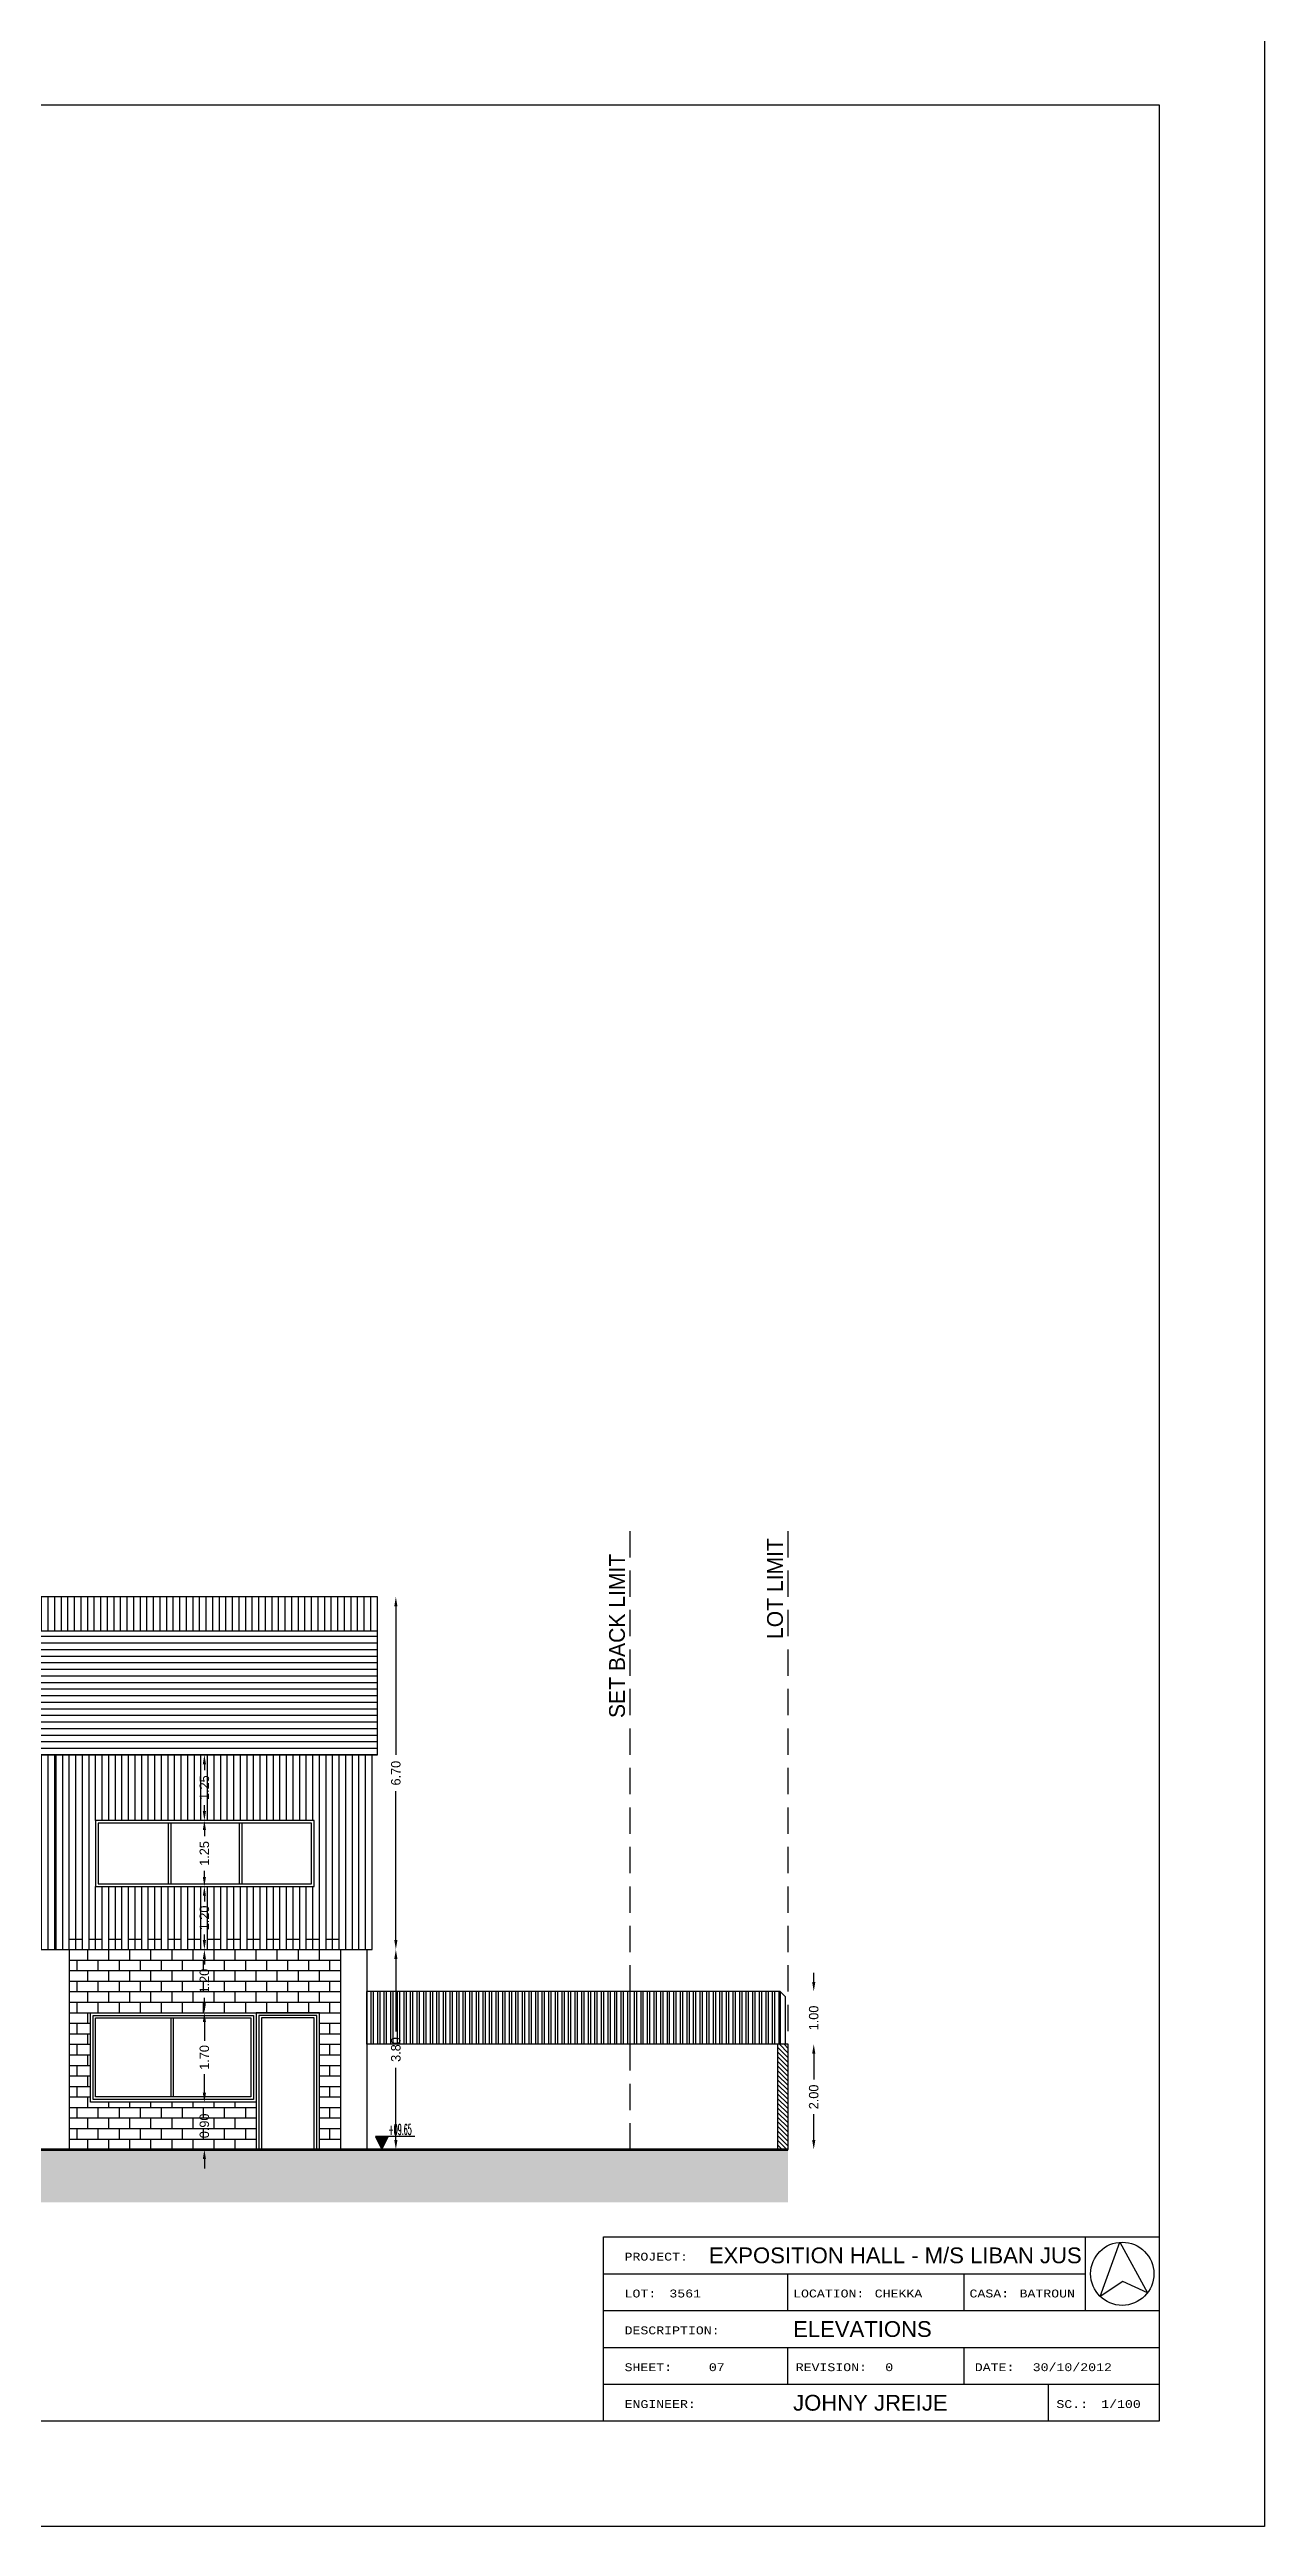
# Model space of a CAD drawing. Header units: metres. Extents: x -353217 to -351774, y -68080 to -67552.
# Drawn here: x -352426.34 to -352403.27, y -68079.88 to -68032.83 of the extents above; entities that cross this region are included whole.
import ezdxf
from ezdxf.enums import TextEntityAlignment as Align

# ---------------------------------------------------------------- set-up
doc = ezdxf.new("R2010")
doc.units = ezdxf.units.M
doc.header["$MEASUREMENT"] = 0
doc.header["$PDMODE"] = 2
doc.header["$PDSIZE"] = -0.6
doc.linetypes.add('DASHED', pattern=[0.75, 0.5, -0.25])
doc.linetypes.add('HIDDEN2', pattern=[0.1875, 0.125, -0.0625])
for name, color, linetype in [('A-dim', 4, 'Continuous'), ('A-edge', 1, 'Continuous'), ('A-HATCH', 9, 'Continuous'), ('A-hidden', 8, 'HIDDEN2'), ('A-levels', 4, 'Continuous'), ('A-TEXT', 6, 'Continuous'), ('A-walls', 5, 'Continuous'), ('CADRE', 8, 'Continuous'), ('CONTOUR', 4, 'Continuous'), ('Dim', 40, 'Continuous'), ('gate', 4, 'Continuous'), ('lot', 3, 'Continuous')]:
    doc.layers.add(name, color=color, linetype=linetype)
doc.styles.add('ROMANS', font='romans', dxfattribs={"height": 0.4})
doc.styles.add('STYLE1', font='swissi.ttf', dxfattribs={"height": 0.3})
doc.styles.add('STYLE2', font='cour.ttf', dxfattribs={"height": 0.15})
doc.dimstyles.get("Standard").update_dxf_attribs({"dimtxt": 0.18, "dimasz": 0.18, "dimexe": 0.18, "dimexo": 0.0625, "dimgap": 0.09, "dimtad": 0, "dimzin": 0, "dimdsep": 46, "dimtxsty": 'Standard', "dimcen": 0.09, "dimse1": 1, "dimse2": 1, "dimadec": 0, "dimazin": 0, "dimtfac": 1, "dimtix": 1, "dimtofl": 0, "dimtmove": 0, "dimatfit": 3, "dimfxl": 1, "dimtolj": 1, "dimtzin": 0, "dimarcsym": 0})

# ---------------------------------------------------------------- blocks, each defined once
blk = doc.blocks.new('*D101')
at = {"layer": 'A-dim', "color": 0, "lineweight": -2, "transparency": 16777216}
for p, q in [((-352411.828, -68070.896), (-352411.828, -68071.386)), ((-352411.828, -68072.536), (-352411.828, -68072.046))]:
    blk.add_line(p, q, dxfattribs=at)
at = {"layer": 'A-dim', "color": 0, "transparency": 16777216}
for points in [[(-352411.858, -68070.896), (-352411.798, -68070.896), (-352411.828, -68070.716)], [(-352411.858, -68072.536), (-352411.798, -68072.536), (-352411.828, -68072.716)]]:
    blk.add_solid(points, dxfattribs=at)
at = {"layer": 'Defpoints', "color": 0, "transparency": 16777216}
for p in [(-352411.828, -68070.716), (-352411.153, -68070.716), (-352411.153, -68072.716)]:
    blk.add_point(p, dxfattribs=at)
at = {"layer": 'A-dim', "color": 0, "transparency": 16777216, "insert": (-352411.828, -68071.716), "char_height": 0.18, "attachment_point": 5, "rotation": 90}
blk.add_mtext('\\A1;2.00', dxfattribs=at)
blk = doc.blocks.new('*D102')
at = {"layer": 'A-dim', "color": 0, "lineweight": -2, "transparency": 16777216}
for p, q in [((-352411.828, -68069.536), (-352411.828, -68069.356)), ((-352411.828, -68070.896), (-352411.828, -68071.076))]:
    blk.add_line(p, q, dxfattribs=at)
at = {"layer": 'A-dim', "color": 0, "transparency": 16777216}
for points in [[(-352411.858, -68069.536), (-352411.798, -68069.536), (-352411.828, -68069.716)], [(-352411.858, -68070.896), (-352411.798, -68070.896), (-352411.828, -68070.716)]]:
    blk.add_solid(points, dxfattribs=at)
at = {"layer": 'Defpoints', "color": 0, "transparency": 16777216}
for p in [(-352411.828, -68069.716), (-352411.153, -68069.716), (-352411.153, -68070.716)]:
    blk.add_point(p, dxfattribs=at)
at = {"layer": 'A-dim', "color": 0, "transparency": 16777216, "insert": (-352411.828, -68070.216), "char_height": 0.18, "attachment_point": 5, "rotation": 90}
blk.add_mtext('\\A1;1.00', dxfattribs=at)
blk = doc.blocks.new('*D130')
at = {"layer": 'A-dim', "color": 0, "lineweight": -2, "transparency": 16777216}
for p, q in [((-352419.763, -68069.096), (-352419.763, -68070.471)), ((-352419.763, -68072.536), (-352419.763, -68071.161))]:
    blk.add_line(p, q, dxfattribs=at)
at = {"layer": 'A-dim', "color": 0, "transparency": 16777216}
for points in [[(-352419.793, -68069.096), (-352419.733, -68069.096), (-352419.763, -68068.916)], [(-352419.793, -68072.536), (-352419.733, -68072.536), (-352419.763, -68072.716)]]:
    blk.add_solid(points, dxfattribs=at)
at = {"layer": 'Defpoints', "color": 0, "transparency": 16777216}
for p in [(-352420.214, -68068.916), (-352419.763, -68068.916), (-352420.314, -68072.716)]:
    blk.add_point(p, dxfattribs=at)
at = {"layer": 'A-dim', "color": 0, "transparency": 16777216, "insert": (-352419.763, -68070.816), "char_height": 0.18, "attachment_point": 5, "rotation": 90}
blk.add_mtext('\\A1;3.80', dxfattribs=at)
blk = doc.blocks.new('*D131')
at = {"layer": 'A-dim', "color": 0, "lineweight": -2, "transparency": 16777216}
for p, q in [((-352419.763, -68062.396), (-352419.763, -68065.221)), ((-352419.763, -68068.736), (-352419.763, -68065.911))]:
    blk.add_line(p, q, dxfattribs=at)
at = {"layer": 'A-dim', "color": 0, "transparency": 16777216}
for points in [[(-352419.793, -68062.396), (-352419.733, -68062.396), (-352419.763, -68062.216)], [(-352419.793, -68068.736), (-352419.733, -68068.736), (-352419.763, -68068.916)]]:
    blk.add_solid(points, dxfattribs=at)
at = {"layer": 'Defpoints', "color": 0, "transparency": 16777216}
for p in [(-352420.214, -68062.216), (-352419.763, -68062.216), (-352420.214, -68068.916)]:
    blk.add_point(p, dxfattribs=at)
at = {"layer": 'A-dim', "color": 0, "transparency": 16777216, "insert": (-352419.763, -68065.566), "char_height": 0.18, "attachment_point": 5, "rotation": 90}
blk.add_mtext('\\A1;6.70', dxfattribs=at)
blk = doc.blocks.new('*D132')
at = {"layer": 'A-dim', "color": 0, "lineweight": -2, "transparency": 16777216}
for p, q in [((-352423.399, -68071.636), (-352423.399, -68071.456)), ((-352423.399, -68072.896), (-352423.399, -68073.076))]:
    blk.add_line(p, q, dxfattribs=at)
at = {"layer": 'A-dim', "color": 0, "transparency": 16777216}
for points in [[(-352423.429, -68071.636), (-352423.369, -68071.636), (-352423.399, -68071.816)], [(-352423.429, -68072.896), (-352423.369, -68072.896), (-352423.399, -68072.716)]]:
    blk.add_solid(points, dxfattribs=at)
at = {"layer": 'Defpoints', "color": 0, "transparency": 16777216}
for p in [(-352423.989, -68071.816), (-352423.989, -68072.716), (-352423.399, -68072.716)]:
    blk.add_point(p, dxfattribs=at)
at = {"layer": 'A-dim', "color": 0, "transparency": 16777216, "insert": (-352423.399, -68072.266), "char_height": 0.18, "attachment_point": 5, "rotation": 90}
blk.add_mtext('\\A1;0.90', dxfattribs=at)
blk = doc.blocks.new('*D133')
at = {"layer": 'A-dim', "color": 0, "lineweight": -2, "transparency": 16777216}
for p, q in [((-352423.399, -68070.296), (-352423.399, -68070.651)), ((-352423.399, -68071.636), (-352423.399, -68071.281))]:
    blk.add_line(p, q, dxfattribs=at)
at = {"layer": 'A-dim', "color": 0, "transparency": 16777216}
for points in [[(-352423.429, -68070.296), (-352423.369, -68070.296), (-352423.399, -68070.116)], [(-352423.429, -68071.636), (-352423.369, -68071.636), (-352423.399, -68071.816)]]:
    blk.add_solid(points, dxfattribs=at)
at = {"layer": 'Defpoints', "color": 0, "transparency": 16777216}
for p in [(-352423.399, -68070.116), (-352423.399, -68070.116), (-352423.399, -68071.816)]:
    blk.add_point(p, dxfattribs=at)
at = {"layer": 'A-dim', "color": 0, "transparency": 16777216, "insert": (-352423.399, -68070.966), "char_height": 0.18, "attachment_point": 5, "rotation": 90}
blk.add_mtext('\\A1;1.70', dxfattribs=at)
blk = doc.blocks.new('*D134')
at = {"layer": 'A-dim', "color": 0, "lineweight": -2, "transparency": 16777216}
for p, q in [((-352423.399, -68069.096), (-352423.399, -68069.201)), ((-352423.399, -68069.936), (-352423.399, -68069.831))]:
    blk.add_line(p, q, dxfattribs=at)
at = {"layer": 'A-dim', "color": 0, "transparency": 16777216}
for points in [[(-352423.429, -68069.096), (-352423.369, -68069.096), (-352423.399, -68068.916)], [(-352423.429, -68069.936), (-352423.369, -68069.936), (-352423.399, -68070.116)]]:
    blk.add_solid(points, dxfattribs=at)
at = {"layer": 'Defpoints', "color": 0, "transparency": 16777216}
for p in [(-352423.399, -68068.916), (-352423.399, -68068.916), (-352423.399, -68070.116)]:
    blk.add_point(p, dxfattribs=at)
at = {"layer": 'A-dim', "color": 0, "transparency": 16777216, "insert": (-352423.399, -68069.516), "char_height": 0.18, "attachment_point": 5, "rotation": 90}
blk.add_mtext('\\A1;1.20', dxfattribs=at)
blk = doc.blocks.new('*D135')
at = {"layer": 'A-dim', "color": 0, "lineweight": -2, "transparency": 16777216}
for p, q in [((-352423.399, -68067.896), (-352423.399, -68068.001)), ((-352423.399, -68068.736), (-352423.399, -68068.631))]:
    blk.add_line(p, q, dxfattribs=at)
at = {"layer": 'A-dim', "color": 0, "transparency": 16777216}
for points in [[(-352423.429, -68067.896), (-352423.369, -68067.896), (-352423.399, -68067.716)], [(-352423.429, -68068.736), (-352423.369, -68068.736), (-352423.399, -68068.916)]]:
    blk.add_solid(points, dxfattribs=at)
at = {"layer": 'Defpoints', "color": 0, "transparency": 16777216}
for p in [(-352423.399, -68067.716), (-352423.389, -68067.716), (-352423.399, -68068.916)]:
    blk.add_point(p, dxfattribs=at)
at = {"layer": 'A-dim', "color": 0, "transparency": 16777216, "insert": (-352423.399, -68068.316), "char_height": 0.18, "attachment_point": 5, "rotation": 90}
blk.add_mtext('\\A1;1.20', dxfattribs=at)
blk = doc.blocks.new('*D136')
at = {"layer": 'A-dim', "color": 0, "lineweight": -2, "transparency": 16777216}
for p, q in [((-352423.399, -68066.646), (-352423.399, -68066.761)), ((-352423.399, -68067.536), (-352423.399, -68067.421))]:
    blk.add_line(p, q, dxfattribs=at)
at = {"layer": 'A-dim', "color": 0, "transparency": 16777216}
for points in [[(-352423.429, -68066.646), (-352423.369, -68066.646), (-352423.399, -68066.466)], [(-352423.429, -68067.536), (-352423.369, -68067.536), (-352423.399, -68067.716)]]:
    blk.add_solid(points, dxfattribs=at)
at = {"layer": 'Defpoints', "color": 0, "transparency": 16777216}
for p in [(-352423.399, -68066.466), (-352423.389, -68066.466), (-352423.389, -68067.716)]:
    blk.add_point(p, dxfattribs=at)
at = {"layer": 'A-dim', "color": 0, "transparency": 16777216, "insert": (-352423.399, -68067.091), "char_height": 0.18, "attachment_point": 5, "rotation": 90}
blk.add_mtext('\\A1;1.25', dxfattribs=at)
blk = doc.blocks.new('*D137')
at = {"layer": 'A-dim', "color": 0, "lineweight": -2, "transparency": 16777216}
for p, q in [((-352423.399, -68065.396), (-352423.399, -68065.511)), ((-352423.399, -68066.286), (-352423.399, -68066.171))]:
    blk.add_line(p, q, dxfattribs=at)
at = {"layer": 'A-dim', "color": 0, "transparency": 16777216}
for points in [[(-352423.429, -68065.396), (-352423.369, -68065.396), (-352423.399, -68065.216)], [(-352423.429, -68066.286), (-352423.369, -68066.286), (-352423.399, -68066.466)]]:
    blk.add_solid(points, dxfattribs=at)
at = {"layer": 'Defpoints', "color": 0, "transparency": 16777216}
for p in [(-352423.399, -68065.216), (-352423.399, -68065.216), (-352423.389, -68066.466)]:
    blk.add_point(p, dxfattribs=at)
at = {"layer": 'A-dim', "color": 0, "transparency": 16777216, "insert": (-352423.399, -68065.841), "char_height": 0.18, "attachment_point": 5, "rotation": 90}
blk.add_mtext('\\A1;1.25', dxfattribs=at)
blk = doc.blocks.new('Elev-lev1-1')
h = blk.add_hatch()
h.set_pattern_fill('ANSI31', scale=0.03, angle=315, style=0)
h.set_pattern_definition([(0, (0, 0), (3e-17, 0.09525), [])])
h.paths.add_polyline_path([(-1.2, 2.5), (0, 0), (1.2, 2.5)])
at = {"color": 1}
blk.add_lwpolyline([(6.25, 2.5), (-1.2, 2.5), (0, 0), (1.2, 2.5)], dxfattribs=at)
at = {"color": 1, "style": 'ROMANS', "width": 0.499062}
blk.add_attdef('LEV', text='', height=2, dxfattribs=at).set_placement((1.25, 2.81), (5.67, 2.81), align=Align.FIT)

msp = doc.modelspace()

# ---------------------------------------------------------------- hatches: boundary and pattern name
at = {"layer": 'A-HATCH'}
h = msp.add_hatch(dxfattribs=at)
h.set_pattern_fill('ANSI31', color=256, angle=45, style=0)
h.set_pattern_definition([(90, (-352460.36409, -68062.7164), (-0.125, 3e-17), [])])
h.paths.add_polyline_path([(-352420.1140914, -68062.2163974), (-352460.5640914, -68062.2163974), (-352460.5640914, -68062.8663974), (-352420.1140914, -68062.8663974)])
h = msp.add_hatch(dxfattribs=at)
h.set_pattern_fill('ANSI31', color=256, angle=315, style=0)
h.set_pattern_definition([(0, (-352459.86409, -68064.2164), (3e-17, 0.125), [])])
h.paths.add_polyline_path([(-352420.1140914, -68062.8663974), (-352460.5640914, -68062.8663974), (-352460.5640914, -68065.2163974), (-352420.1140914, -68065.2163974)])
h = msp.add_hatch(dxfattribs=at)
h.set_pattern_fill('ANSI31', color=256, angle=45, style=0)
h.set_pattern_definition([(90, (-352431.61409, -68064.7164), (-0.125, 3e-17), [])])
h.paths.add_polyline_path([(-352426.9640914, -68066.4663974), (-352426.9640914, -68067.7163974), (-352431.1140914, -68067.7163974), (-352431.1140914, -68066.4663974)], flags=16)
h.paths.add_polyline_path([(-352426.2140914, -68065.2163974), (-352431.8640914, -68065.2163974), (-352431.8640914, -68068.9163974), (-352426.2140914, -68068.9163974)])
h = msp.add_hatch(dxfattribs=at)
h.set_pattern_fill('ANSI31', color=256, angle=45, style=0)
h.set_pattern_definition([(90, (-352425.96409, -68064.7164), (-0.125, 3e-17), [])])
h.paths.add_polyline_path([(-352421.3140914, -68066.4663974), (-352421.3140914, -68067.7163974), (-352425.4640914, -68067.7163974), (-352425.4640914, -68066.4663974)], flags=16)
h.paths.add_polyline_path([(-352420.2140914, -68065.2163974), (-352426.2140914, -68065.2163974), (-352426.2140914, -68068.9163974), (-352420.2140914, -68068.9163974)])
h = msp.add_hatch(dxfattribs=at)
h.set_pattern_fill('AR-B816', color=256, scale=0.025, style=0)
h.set_pattern_definition([(180, (-352420.8141, -68072.7164), (0, 0.2), []), (90, (-352420.8141, -68072.7164), (0.2, 0.2), [0.2, -0.2])])
h.paths.add_polyline_path([(-352421.2140914, -68070.1163974), (-352425.5640914, -68070.1163974), (-352425.5640914, -68071.8163974), (-352422.4140914, -68071.8163974), (-352422.4140914, -68072.7163974), (-352425.9640914, -68072.7163974), (-352425.9640914, -68068.9163974), (-352420.8140914, -68068.9163974), (-352420.8140914, -68072.7163974), (-352421.2140914, -68072.7163974)])
h = msp.add_hatch(dxfattribs=at)
h.set_pattern_fill('STEEL', color=256, angle=45, style=0)
h.set_pattern_definition([(90, (-352420.31409, -68070.7164), (-0.125, 3e-17), []), (90, (-352420.35829, -68070.6722), (-0.125, 3e-17), [])])
h.paths.add_polyline_path([(-352415.3140914, -68069.7163974), (-352420.3140914, -68069.7163974), (-352420.3140914, -68070.7163974), (-352415.3140914, -68070.7163974)])
h.paths.add_polyline_path([(-352412.4640914, -68069.7163974), (-352415.3140914, -68069.7163974), (-352415.3140914, -68070.7163974), (-352412.5140914, -68070.7163974), (-352412.4640914, -68070.7163974)])
h = msp.add_hatch(dxfattribs=at)
h.set_pattern_fill('LINE', color=256, scale=0.5, angle=315, style=0)
h.set_pattern_definition([(315, (-352412.51409, -68072.7164), (0.0441942, 0.0441942), [])])
h.paths.add_polyline_path([(-352412.5140914, -68072.7163974), (-352412.3140914, -68072.7163974), (-352412.3140914, -68070.7163974), (-352412.5140914, -68070.7163974)])
h = msp.add_hatch(dxfattribs=at)
h.set_pattern_fill('EARTH', color=256, angle=315, style=0)
h.set_pattern_definition([(315, (-352463.3641, -68073.7164), (0.3535534, -8e-17), [0.25, -0.25]), (315, (-352463.2978, -68073.6501), (0.3535534, -8e-17), [0.25, -0.25]), (315, (-352463.2315, -68073.58381), (0.3535534, -8e-17), [0.25, -0.25]), (45, (-352463.18731, -68073.58381), (1e-16, 0.3535534), [0.25, -0.25]), (45, (-352463.12102, -68073.6501), (1e-16, 0.3535534), [0.25, -0.25]), (45, (-352463.05473, -68073.7164), (1e-16, 0.3535534), [0.25, -0.25])])
h.paths.add_polyline_path([(-352477.8640914, -68073.7163974), (-352412.3140914, -68073.7163974), (-352412.3140914, -68072.7163974), (-352477.8640914, -68072.7163974)])

# ---------------------------------------------------------------- linework, layer by layer
at = {"layer": 'A-edge'}
for p, q in [((-352420.1140914, -68062.2163974), (-352460.5640914, -68062.2163974)), ((-352420.1140914, -68062.8663974), (-352460.5640914, -68062.8663974)), ((-352420.1140914, -68065.2163974), (-352460.5640914, -68065.2163974)), ((-352460.4640914, -68068.9163974), (-352420.2140914, -68068.9163974)), ((-352425.9640914, -68068.9163974), (-352425.9640914, -68072.7163974)), ((-352420.8140914, -68068.9163974), (-352420.8140914, -68072.7163974)), ((-352420.3140914, -68068.9163974), (-352420.3140914, -68072.7163974))]:
    msp.add_line(p, q, dxfattribs=at)
for points in [[(-352420.1140914, -68065.2163974), (-352420.1140914, -68062.2163974)], [(-352420.2140914, -68068.9163974), (-352420.2140914, -68065.2163974)], [(-352412.3640914, -68070.7163974), (-352412.3640914, -68069.8163974), (-352412.4640914, -68069.7163974), (-352412.4640914, -68070.7163974)]]:
    msp.add_lwpolyline(points, dxfattribs=at)
at = {"layer": 'A-HATCH'}
for p, q in [((-352412.4640914, -68069.7163974), (-352420.3140914, -68069.7163974)), ((-352412.5140914, -68070.7163974), (-352420.3140914, -68070.7163974))]:
    msp.add_line(p, q, dxfattribs=at)
at = {"layer": 'A-hidden', "ltscale": 2}
msp.add_line((-352425.9640914, -68068.7163974), (-352420.8140914, -68068.7163974), dxfattribs=at)
at = {"layer": 'A-walls'}
msp.add_lwpolyline([(-352412.5140914, -68072.7163974), (-352412.3140914, -68072.7163974), (-352412.3140914, -68070.7163974), (-352412.5140914, -68070.7163974)], close=True, dxfattribs=at)
at = {"layer": 'A-walls', "const_width": 0.05}
msp.add_lwpolyline([(-352412.3140914, -68072.7163974), (-352477.8640914, -68072.7163974)], dxfattribs=at)
at = {"layer": 'CADRE', "color": 6}
for p, q in [((-352415.8198491, -68077.8752964), (-352415.8198491, -68074.3752964)), ((-352415.8198491, -68074.3752964), (-352405.2698072, -68074.3752964)), ((-352406.6698491, -68075.7752964), (-352406.6698491, -68074.3752964)), ((-352415.8198491, -68075.0752964), (-352406.6698491, -68075.0752964)), ((-352412.3198072, -68075.7752964), (-352412.3198072, -68075.0752964)), ((-352408.9698072, -68075.7752964), (-352408.9698072, -68075.0752964)), ((-352415.8198491, -68075.7752964), (-352405.2698072, -68075.7752964)), ((-352415.8198491, -68076.4752964), (-352405.2698072, -68076.4752964)), ((-352412.3198072, -68077.1752964), (-352412.3198072, -68076.4752964)), ((-352408.9698072, -68077.1752964), (-352408.9698072, -68076.4752964)), ((-352415.8198491, -68077.1752964), (-352405.2698072, -68077.1752964)), ((-352407.3698072, -68077.8752964), (-352407.3698072, -68077.1752964))]:
    msp.add_line(p, q, dxfattribs=at)
at = {"layer": 'CONTOUR'}
msp.add_lwpolyline([(-352406.3867228, -68075.5068244), (-352406.0150976, -68074.4770051), (-352405.492816, -68075.4392187), (-352405.9585692, -68075.2244434)], close=True, dxfattribs=at)
msp.add_circle((-352405.9698491, -68075.0752964), 0.6, dxfattribs=at)
at = {"layer": 'Dim'}
for points in [[(-352496.2698072, -68031.8752964), (-352403.2698072, -68031.8752964), (-352403.2698072, -68079.8752964), (-352496.2698072, -68079.8752964)], [(-352494.2698072, -68033.8752964), (-352405.2698072, -68033.8752964), (-352405.2698072, -68077.8752964), (-352494.2698072, -68077.8752964)]]:
    msp.add_lwpolyline(points, close=True, dxfattribs=at)
at = {"layer": 'gate'}
for p, q in [((-352424.0890914, -68066.5163974), (-352424.0890914, -68067.6663974)), ((-352424.0390914, -68066.5163974), (-352424.0390914, -68067.6663974)), ((-352422.7390914, -68066.5163974), (-352422.7390914, -68067.6663974)), ((-352422.6890914, -68066.5163974), (-352422.6890914, -68067.6663974)), ((-352424.0390914, -68070.2163974), (-352424.0390914, -68071.7163974)), ((-352423.9890914, -68070.2163974), (-352423.9890914, -68071.7163974))]:
    msp.add_line(p, q, dxfattribs=at)
for points in [[(-352425.4640914, -68067.7163974), (-352421.3140914, -68067.7163974), (-352421.3140914, -68066.4663974), (-352425.4640914, -68066.4663974)], [(-352425.4140914, -68067.6663974), (-352421.3640914, -68067.6663974), (-352421.3640914, -68066.5163974), (-352425.4140914, -68066.5163974)], [(-352422.4140914, -68071.8163974), (-352425.5640914, -68071.8163974), (-352425.5640914, -68070.1163974), (-352422.4140914, -68070.1163974)], [(-352422.4640914, -68071.7663974), (-352425.5140914, -68071.7663974), (-352425.5140914, -68070.1663974), (-352422.4640914, -68070.1663974)], [(-352422.5140914, -68071.7163974), (-352425.4640914, -68071.7163974), (-352425.4640914, -68070.2163974), (-352422.5140914, -68070.2163974)]]:
    msp.add_lwpolyline(points, close=True, dxfattribs=at)
for points in [[(-352421.2140914, -68072.7163974), (-352421.2140914, -68070.1163974), (-352422.4140914, -68070.1163974), (-352422.4140914, -68072.7163974)], [(-352421.2640914, -68072.7163974), (-352421.2640914, -68070.1663974), (-352422.3640914, -68070.1663974), (-352422.3640914, -68072.7163974)], [(-352421.3140914, -68072.7163974), (-352421.3140914, -68070.2163974), (-352422.3140914, -68070.2163974), (-352422.3140914, -68072.7163974)]]:
    msp.add_lwpolyline(points, dxfattribs=at)
at = {"layer": 'lot', "linetype": 'DASHED'}
for p, q in [((-352415.3140914, -68072.7163974), (-352415.3140914, -68060.7163974)), ((-352412.3140914, -68072.7163974), (-352412.3140914, -68060.7163974))]:
    msp.add_line(p, q, dxfattribs=at)

# ---------------------------------------------------------------- block references
at = {"layer": 'A-levels'}
ref = msp.add_blockref('Elev-lev1-1', (-352420.0275843, -68072.7163974), dxfattribs=dict(at, xscale=0.1000000000000227, yscale=0.1000000000000227, zscale=0.1000000000000227))
ref.add_attrib('LEV', '+09.65', dxfattribs={"layer": '0', "color": 1, "height": 0.2, "style": 'ROMANS', "width": 0.410733}).set_placement((-352419.9025843, -68072.4351474), (-352419.4605576, -68072.4351474), align=Align.FIT)

# ---------------------------------------------------------------- texts
at = {"layer": 'A-TEXT'}
for s, p in [('LOT LIMIT', (-352412.4140914, -68063.0180474)), ('SET BACK LIMIT', (-352415.4140914, -68064.5187147))]:
    msp.add_text(s, height=0.3, rotation=90, dxfattribs=at).set_placement(p)
at = {"layer": 'CADRE', "color": 2, "style": 'STYLE2'}
for s, p in [('PROJECT:', (-352415.4198491, -68074.8252964)), ('LOT:', (-352415.4198491, -68075.5252964)), ('LOCATION:', (-352412.2198491, -68075.5252964)), ('CASA:', (-352408.8698491, -68075.5252964)), ('DESCRIPTION:', (-352415.4198491, -68076.2252964)), ('SHEET:', (-352415.4198491, -68076.9252964)), ('REVISION:', (-352412.1698491, -68076.9252964)), ('DATE:', (-352408.7698491, -68076.9252964)), ('ENGINEER:', (-352415.4198491, -68077.6252964)), ('SC.:', (-352407.2198491, -68077.6252964))]:
    msp.add_text(s, height=0.15, dxfattribs=at).set_placement(p)
at = {"layer": 'CADRE', "color": 6}
for s, height, style, p in [('EXPOSITION HALL - M/S LIBAN JUS  ', 0.3, 'STYLE1', (-352413.8198491, -68074.8752964)), ('3561', 0.15, 'STYLE2', (-352414.5698491, -68075.5252964)), ('CHEKKA', 0.15, 'STYLE2', (-352410.6698491, -68075.5252964)), ('BATROUN', 0.15, 'STYLE2', (-352407.9198491, -68075.5252964)), ('ELEVATIONS', 0.3, 'STYLE1', (-352412.2198491, -68076.2752964)), ('07', 0.15, 'STYLE2', (-352413.8198491, -68076.9252964)), ('0', 0.15, 'STYLE2', (-352410.4698491, -68076.9252964)), ('30/10/2012', 0.15, 'STYLE2', (-352407.6698491, -68076.9252964)), ('JOHNY JREIJE', 0.3, 'STYLE1', (-352412.2198491, -68077.6752964)), ('1/100', 0.15, 'STYLE2', (-352406.3698491, -68077.6252964))]:
    msp.add_text(s, height=height, dxfattribs=dict(at, style=style)).set_placement(p)

# ---------------------------------------------------------------- dimensions: what is measured, and where the dimension line sits
at = {"layer": 'A-dim'}
for base, p1, p2, override, picture, middle in [((-352419.7625744, -68062.2163974), (-352420.2140914, -68068.9163974), (-352420.2140914, -68062.2163974), {"dimfxl": 0.5}, '*D131', (-352419.7625744, -68065.5663974)), ((-352423.3990059, -68065.2163974), (-352423.3890914, -68066.4663974), (-352423.3990059, -68065.2163974), {"dimtmove": 1, "dimfxl": 0.5}, '*D137', (-352423.3990059, -68065.8413974)), ((-352423.3990059, -68066.4663974), (-352423.3890914, -68067.7163974), (-352423.3890914, -68066.4663974), {"dimtmove": 1, "dimfxl": 0.5}, '*D136', (-352423.3990059, -68067.0913974)), ((-352423.3990059, -68067.7163974), (-352423.3990059, -68068.9163974), (-352423.3890914, -68067.7163974), {"dimtmove": 1, "dimfxl": 0.5}, '*D135', (-352423.3990059, -68068.3163974)), ((-352423.3990059, -68068.9163974), (-352423.3990059, -68070.1163974), (-352423.3990059, -68068.9163974), {"dimfxl": 0.5}, '*D134', (-352423.3990059, -68069.5163974)), ((-352419.7625744, -68068.9163974), (-352420.3140914, -68072.7163974), (-352420.2140914, -68068.9163974), {"dimfxl": 0.5}, '*D130', (-352419.7625744, -68070.8163974)), ((-352411.8283894, -68069.7163974), (-352411.153299, -68070.7163974), (-352411.153299, -68069.7163974), {"dimfxl": 0.5}, '*D102', (-352411.8283894, -68070.2163974)), ((-352423.3990059, -68070.1163974), (-352423.3990059, -68071.8163974), (-352423.3990059, -68070.1163974), {"dimfxl": 0.5}, '*D133', (-352423.3990059, -68070.9663974)), ((-352411.8283894, -68070.7163974), (-352411.153299, -68072.7163974), (-352411.153299, -68070.7163974), {"dimfxl": 0.5}, '*D101', (-352411.8283894, -68071.7163974)), ((-352423.3990059, -68072.7163974), (-352423.9890914, -68071.8163974), (-352423.9890914, -68072.7163974), {"dimfxl": 0.5}, '*D132', (-352423.3990059, -68072.2663974))]:
    dim = msp.add_linear_dim(base=base, p1=p1, p2=p2, angle=90, dimstyle='Standard', override=override, dxfattribs=at)
    dim.commit()
    dim.dimension.update_dxf_attribs({"geometry": picture, "text_midpoint": middle})

doc.saveas('drawing.dxf')
